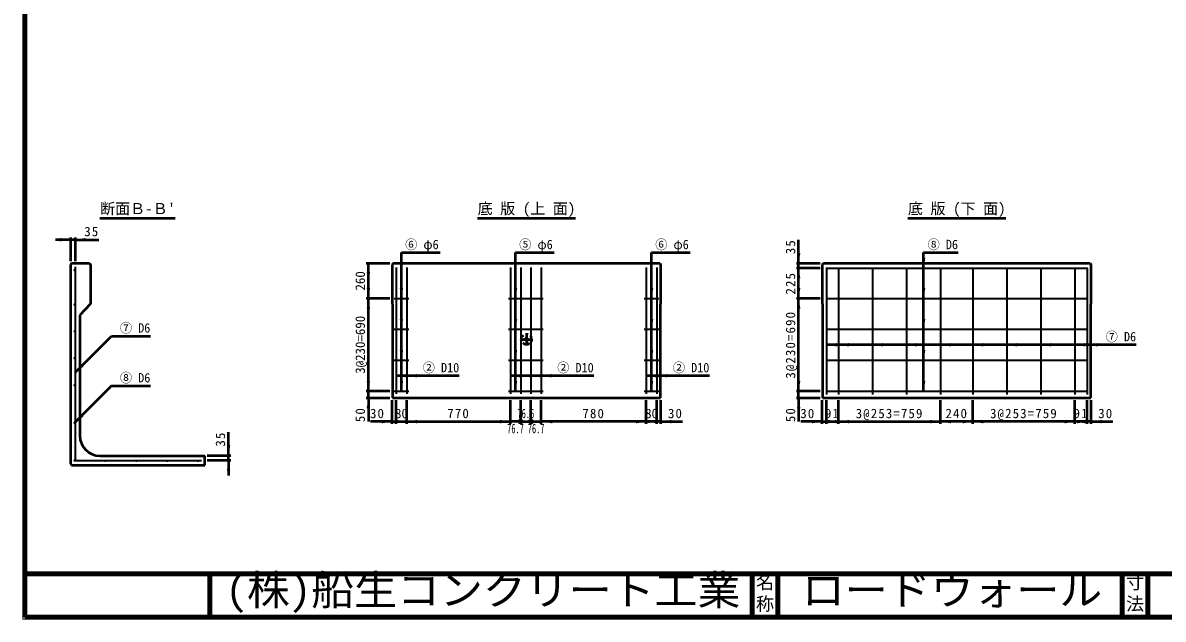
# Model space of a CAD drawing. Units: millimetres, scale not verified. Extents: x 100 to 4105, y 100 to 2870.
# Drawn here: x 100 to 2750, y 100 to 1485 of the extents above; entities that cross this region are included whole.
import ezdxf
from ezdxf.enums import TextEntityAlignment as Align

# ---------------------------------------------------------------- set-up
doc = ezdxf.new("R2010")
doc.units = ezdxf.units.MM
doc.header["$LTSCALE"] = 5
doc.linetypes.add('USER1', pattern=[2.2, 1, -1.2])
doc.linetypes.add('USER2', pattern=[13.4, 10, -1.2, 1, -1.2])
doc.layers.add('V-nasSTD', color=7, linetype='Continuous', lineweight=50)
doc.styles.add('ＭＳ ゴシック', font='')
doc.styles.get('ＭＳ ゴシック').set_extended_font_data('MS Gothic')

msp = doc.modelspace()

# ---------------------------------------------------------------- hatches: boundary and pattern name
at = {"layer": 'V-nasSTD'}
for points in [[(186.632, 981.338), (186.632, 977.338), (210.632, 981.338), (186.632, 985.338)], [(245.569, 981.338), (245.569, 977.338), (221.569, 981.338), (245.569, 985.338)], [(1903.132, 950.338), (1907.132, 950.338), (1903.132, 926.338), (1899.132, 950.338)], [(2193.601, 939.401), (2197.601, 939.401), (2193.601, 915.401), (2189.601, 939.401)], [(221.569, 910.713, 1), (219.694, 910.713, 1)], [(903.132, 902.338), (899.132, 902.338), (903.132, 926.338), (907.132, 902.338)], [(1903.132, 891.401), (1899.132, 891.401), (1903.132, 915.401), (1907.132, 891.401)], [(903.132, 869.088), (907.132, 869.088), (903.132, 845.088), (899.132, 869.088)], [(980.007, 869.088), (984.007, 869.088), (980.007, 845.088), (976.007, 869.088)], [(1245.116, 869.088), (1249.116, 869.088), (1245.116, 845.088), (1241.116, 869.088)], [(1561.257, 869.088), (1565.257, 869.088), (1561.257, 845.088), (1557.257, 869.088)], [(1903.132, 869.088), (1907.132, 869.088), (1903.132, 845.088), (1899.132, 869.088)], [(2193.601, 869.088), (2197.601, 869.088), (2193.601, 845.088), (2189.601, 869.088)], [(221.569, 831.026, 1), (219.694, 831.026, 1)], [(903.132, 821.088), (899.132, 821.088), (903.132, 845.088), (907.132, 821.088)], [(1903.132, 821.088), (1899.132, 821.088), (1903.132, 845.088), (1907.132, 821.088)], [(980.007, 797.213), (984.007, 797.213), (980.007, 773.213), (976.007, 797.213)], [(1245.116, 797.213), (1249.116, 797.213), (1245.116, 773.213), (1241.116, 797.213)], [(1561.257, 797.213), (1565.257, 797.213), (1561.257, 773.213), (1557.257, 797.213)], [(2193.601, 797.213), (2197.601, 797.213), (2193.601, 773.213), (2189.601, 797.213)], [(221.569, 768.526, 1), (219.694, 768.526, 1)], [(980.007, 725.338), (984.007, 725.338), (980.007, 701.338), (976.007, 725.338)], [(1245.116, 725.338), (1249.116, 725.338), (1245.116, 701.338), (1241.116, 725.338)], [(1561.257, 725.338), (1565.257, 725.338), (1561.257, 701.338), (1557.257, 725.338)], [(1991.507, 737.276), (1991.507, 741.276), (1967.507, 737.276), (1991.507, 733.276)], [(2019.944, 737.276), (2019.944, 741.276), (1995.944, 737.276), (2019.944, 733.276)], [(2099.007, 737.276), (2099.007, 741.276), (2075.007, 737.276), (2099.007, 733.276)], [(2178.069, 737.276), (2178.069, 741.276), (2154.069, 737.276), (2178.069, 733.276)], [(2193.601, 725.338), (2197.601, 725.338), (2193.601, 701.338), (2189.601, 725.338)], [(2257.132, 737.276), (2257.132, 741.276), (2233.132, 737.276), (2257.132, 733.276)], [(2332.132, 737.276), (2332.132, 741.276), (2308.132, 737.276), (2332.132, 733.276)], [(2411.194, 737.276), (2411.194, 741.276), (2387.194, 737.276), (2411.194, 733.276)], [(2490.257, 737.276), (2490.257, 741.276), (2466.257, 737.276), (2490.257, 733.276)], [(2569.319, 737.276), (2569.319, 741.276), (2545.319, 737.276), (2569.319, 733.276)], [(2597.757, 737.276), (2597.757, 741.276), (2573.757, 737.276), (2597.757, 733.276)], [(221.569, 706.026, 1), (219.694, 706.026, 1)], [(238.54, 689.68), (241.368, 686.852), (221.569, 672.71), (235.711, 692.509)], [(991.507, 665.401), (991.507, 661.401), (967.507, 665.401), (991.507, 669.401)], [(1016.507, 665.401), (1016.507, 661.401), (992.507, 665.401), (1016.507, 669.401)], [(1257.132, 665.401), (1257.132, 661.401), (1233.132, 665.401), (1257.132, 669.401)], [(1281.101, 665.401), (1281.101, 661.401), (1257.101, 665.401), (1281.101, 669.401)], [(1305.038, 665.401), (1305.038, 661.401), (1281.038, 665.401), (1305.038, 669.401)], [(1329.007, 665.401), (1329.007, 661.401), (1305.007, 665.401), (1329.007, 669.401)], [(1572.757, 665.401), (1572.757, 661.401), (1548.757, 665.401), (1572.757, 669.401)], [(1597.757, 665.401), (1597.757, 661.401), (1573.757, 665.401), (1597.757, 669.401)], [(221.569, 643.526, 1), (219.694, 643.526, 1)], [(903.132, 653.463), (907.132, 653.463), (903.132, 629.463), (899.132, 653.463)], [(980.007, 653.463), (984.007, 653.463), (980.007, 629.463), (976.007, 653.463)], [(1245.116, 653.463), (1249.116, 653.463), (1245.116, 629.463), (1241.116, 653.463)], [(1561.257, 653.463), (1565.257, 653.463), (1561.257, 629.463), (1557.257, 653.463)], [(1903.132, 653.463), (1907.132, 653.463), (1903.132, 629.463), (1899.132, 653.463)], [(2193.601, 653.463), (2197.601, 653.463), (2193.601, 629.463), (2189.601, 653.463)], [(903.132, 589.838), (907.132, 589.838), (903.132, 613.838), (899.132, 589.838)], [(1903.132, 589.838), (1907.132, 589.838), (1903.132, 613.838), (1899.132, 589.838)], [(221.569, 556.026, 1), (219.694, 556.026, 1)], [(238.265, 573.659), (241.094, 570.831), (221.295, 556.689), (235.437, 576.488)], [(934.132, 558.838), (934.132, 554.838), (958.132, 558.838), (934.132, 562.838)], [(991.507, 558.838), (991.507, 562.838), (967.507, 558.838), (991.507, 554.838)], [(968.507, 558.838), (968.507, 554.838), (992.507, 558.838), (968.507, 562.838)], [(1016.507, 558.838), (1016.507, 562.838), (992.507, 558.838), (1016.507, 554.838)], [(1209.132, 558.838), (1209.132, 554.838), (1233.132, 558.838), (1209.132, 562.838)], [(1330.569, 558.838), (1330.569, 554.838), (1306.569, 558.838), (1330.569, 562.838)], [(1524.757, 558.838), (1524.757, 562.838), (1548.757, 558.838), (1524.757, 554.838)], [(1572.757, 558.838), (1572.757, 554.838), (1548.757, 558.838), (1572.757, 562.838)], [(1549.757, 558.838), (1549.757, 562.838), (1573.757, 558.838), (1549.757, 554.838)], [(1607.132, 558.838), (1607.132, 554.838), (1583.132, 558.838), (1607.132, 562.838)], [(1934.132, 558.838), (1934.132, 554.838), (1958.132, 558.838), (1934.132, 562.838)], [(1991.507, 558.838), (1991.507, 562.838), (1967.507, 558.838), (1991.507, 554.838)], [(1971.944, 558.838), (1971.944, 554.838), (1995.944, 558.838), (1971.944, 562.838)], [(2019.944, 558.838), (2019.944, 562.838), (1995.944, 558.838), (2019.944, 554.838)], [(2209.132, 558.838), (2209.132, 554.838), (2233.132, 558.838), (2209.132, 562.838)], [(2257.132, 558.838), (2257.132, 554.838), (2233.132, 558.838), (2257.132, 562.838)], [(2284.132, 558.838), (2284.132, 562.838), (2308.132, 558.838), (2284.132, 554.838)], [(2332.132, 558.838), (2332.132, 554.838), (2308.132, 558.838), (2332.132, 562.838)], [(2521.319, 558.838), (2521.319, 562.838), (2545.319, 558.838), (2521.319, 554.838)], [(2569.319, 558.838), (2569.319, 554.838), (2545.319, 558.838), (2569.319, 562.838)], [(2549.757, 558.838), (2549.757, 562.838), (2573.757, 558.838), (2549.757, 554.838)], [(2607.132, 558.838), (2607.132, 554.838), (2583.132, 558.838), (2607.132, 562.838)], [(578.132, 503.463), (582.132, 503.463), (578.132, 479.463), (574.132, 503.463)], [(221.569, 468.526, 1), (219.694, 468.526, 1)], [(291.882, 468.526, 1), (291.882, 466.651, 1)], [(363.757, 468.526, 1), (363.757, 466.651, 1)], [(435.632, 468.526, 1), (435.632, 466.651, 1)], [(507.507, 468.526, 1), (507.507, 466.651, 1)], [(578.132, 444.526), (582.132, 444.526), (578.132, 468.526), (574.132, 444.526)]]:
    msp.add_hatch(color=256, dxfattribs=at).paths.add_polyline_path(points)

# ---------------------------------------------------------------- linework, layer by layer
at = {"layer": 'V-nasSTD', "lineweight": 100}
for p, q in [((105, 2865), (105, 105)), ((105, 205), (4100, 205)), ((535, 205), (535, 105)), ((1795, 205), (1795, 105)), ((1855, 205), (1855, 105)), ((2655, 205), (2655, 105)), ((2715, 205), (2715, 105)), ((105, 105), (4100, 105))]:
    msp.add_line(p, q, dxfattribs=at)
at = {"layer": 'V-nasSTD'}
for p, q in [((279.382, 1031.406), (454.382, 1031.406)), ((1156.882, 1031.406), (1384.382, 1031.406)), ((2156.882, 1031.406), (2384.382, 1031.406)), ((210.632, 981.338), (175.632, 981.338)), ((210.632, 986.338), (210.632, 931.338)), ((221.569, 981.338), (210.632, 981.338)), ((221.569, 986.338), (221.569, 931.338)), ((221.569, 981.338), (276.569, 981.338)), ((1903.132, 926.338), (1903.132, 981.338)), ((980.007, 629.463), (980.007, 951.338)), ((980.007, 951.338), (1070.007, 951.338)), ((1245.116, 629.463), (1245.116, 951.338)), ((1245.116, 951.338), (1335.116, 951.338)), ((1561.257, 629.463), (1561.257, 951.338)), ((1561.257, 951.338), (1651.257, 951.338)), ((2193.601, 629.463), (2193.601, 951.338)), ((2193.601, 951.338), (2273.601, 951.338)), ((213.444, 926.338), (210.632, 923.526)), ((210.632, 923.526), (210.632, 460.401)), ((254.694, 926.338), (213.444, 926.338)), ((254.694, 926.338), (257.507, 923.526)), ((257.507, 923.526), (257.507, 832.588)), ((953.132, 926.338), (898.132, 926.338)), ((903.132, 845.088), (903.132, 926.338)), ((960.944, 926.338), (958.132, 923.526)), ((958.132, 923.526), (958.132, 832.588)), ((1580.319, 926.338), (960.944, 926.338)), ((1580.319, 926.338), (1583.132, 923.526)), ((1583.132, 832.588), (1583.132, 923.526)), ((1953.132, 926.338), (1898.132, 926.338)), ((1953.132, 915.401), (1898.132, 915.401)), ((1903.132, 915.401), (1903.132, 926.338)), ((1903.132, 845.088), (1903.132, 915.401)), ((1960.944, 926.338), (1958.132, 923.526)), ((1958.132, 923.526), (1958.132, 832.588)), ((2580.319, 926.338), (1960.944, 926.338)), ((2580.319, 926.338), (2583.132, 923.526)), ((2583.132, 832.588), (2583.132, 923.526)), ((257.507, 832.588), (232.507, 806.118)), ((953.132, 845.088), (898.132, 845.088)), ((903.132, 629.463), (903.132, 845.088)), ((958.132, 832.588), (958.913, 831.807)), ((958.913, 831.807), (958.913, 613.838)), ((1583.132, 832.588), (1582.351, 831.807)), ((1582.351, 613.838), (1582.351, 831.807)), ((1953.132, 845.088), (1898.132, 845.088)), ((1903.132, 629.463), (1903.132, 845.088)), ((1958.132, 832.588), (1958.913, 831.807)), ((1958.913, 831.807), (1958.913, 613.838)), ((2583.132, 832.588), (2582.351, 831.807)), ((2582.351, 613.838), (2582.351, 831.807)), ((232.507, 806.118), (232.507, 526.338)), ((221.569, 672.71), (306.422, 757.562)), ((306.422, 757.562), (396.422, 757.562)), ((2687.507, 737.276), (1967.507, 737.276)), ((1114.382, 665.401), (967.507, 665.401)), ((1426.882, 665.401), (1233.132, 665.401)), ((1695.632, 665.401), (1548.757, 665.401)), ((306.422, 641.816), (221.295, 556.689)), ((306.422, 641.816), (396.422, 641.816)), ((953.132, 629.463), (898.132, 629.463)), ((898.132, 613.838), (953.132, 613.838)), ((903.132, 613.838), (903.132, 629.463)), ((903.132, 613.838), (903.132, 558.838)), ((958.913, 613.838), (1582.351, 613.838)), ((1953.132, 629.463), (1898.132, 629.463)), ((1898.132, 613.838), (1953.132, 613.838)), ((1903.132, 613.838), (1903.132, 629.463)), ((1903.132, 613.838), (1903.132, 558.838)), ((1958.913, 613.838), (2582.351, 613.838)), ((958.132, 553.838), (958.132, 608.838)), ((967.507, 553.838), (967.507, 608.838)), ((992.507, 553.838), (992.507, 608.838)), ((1233.132, 553.838), (1233.132, 608.838)), ((1257.101, 553.838), (1257.101, 608.838)), ((1281.038, 553.838), (1281.038, 608.838)), ((1305.007, 553.838), (1305.007, 608.838)), ((1548.757, 553.838), (1548.757, 608.838)), ((1573.757, 553.838), (1573.757, 608.838)), ((1583.132, 553.838), (1583.132, 608.838)), ((1958.132, 553.838), (1958.132, 608.838)), ((1967.507, 553.838), (1967.507, 608.838)), ((1995.944, 553.838), (1995.944, 608.838)), ((2233.132, 553.838), (2233.132, 608.838)), ((2308.132, 553.838), (2308.132, 608.838)), ((2545.319, 553.838), (2545.319, 608.838)), ((2573.757, 553.838), (2573.757, 608.838)), ((2583.132, 553.838), (2583.132, 608.838)), ((958.132, 558.838), (908.132, 558.838)), ((958.132, 558.838), (967.507, 558.838)), ((967.507, 558.838), (992.507, 558.838)), ((992.507, 558.838), (1233.132, 558.838)), ((1257.101, 558.838), (1233.132, 558.838)), ((1257.101, 558.838), (1281.038, 558.838)), ((1281.038, 558.838), (1305.007, 558.838)), ((1548.757, 558.838), (1305.007, 558.838)), ((1573.757, 558.838), (1548.757, 558.838)), ((1583.132, 558.838), (1573.757, 558.838)), ((1583.132, 558.838), (1633.132, 558.838)), ((1958.132, 558.838), (1908.132, 558.838)), ((1958.132, 558.838), (1967.507, 558.838)), ((1967.507, 558.838), (1995.944, 558.838)), ((1995.944, 558.838), (2233.132, 558.838)), ((2308.132, 558.838), (2233.132, 558.838)), ((2545.319, 558.838), (2308.132, 558.838)), ((2573.757, 558.838), (2545.319, 558.838)), ((2583.132, 558.838), (2573.757, 558.838)), ((2583.132, 558.838), (2633.132, 558.838)), ((578.132, 479.463), (578.132, 534.463)), ((279.382, 479.463), (523.132, 479.463)), ((523.132, 457.588), (523.132, 479.463)), ((583.132, 479.463), (528.132, 479.463)), ((578.132, 468.526), (578.132, 479.463)), ((210.632, 460.401), (213.444, 457.588)), ((213.444, 457.588), (523.132, 457.588)), ((583.132, 468.526), (528.132, 468.526)), ((578.132, 468.526), (578.132, 433.526))]:
    msp.add_line(p, q, dxfattribs=at)
at = {"layer": 'V-nasSTD', "lineweight": 35}
for p, q in [((221.569, 918.526), (221.569, 468.526)), ((967.507, 916.963), (967.507, 623.213)), ((992.507, 916.963), (992.507, 623.213)), ((1233.132, 916.963), (1233.132, 623.213)), ((1257.101, 916.963), (1257.101, 623.213)), ((1281.038, 916.963), (1281.038, 623.213)), ((1305.007, 916.963), (1305.007, 623.213)), ((1548.757, 916.963), (1548.757, 623.213)), ((1573.757, 916.963), (1573.757, 623.213)), ((1965.944, 915.401), (2575.319, 915.401)), ((1967.507, 915.401), (1967.507, 621.651)), ((1995.944, 915.401), (1995.944, 621.651)), ((2075.007, 915.401), (2075.007, 621.651)), ((2154.069, 915.401), (2154.069, 621.651)), ((2233.132, 915.401), (2233.132, 621.651)), ((2308.132, 915.401), (2308.132, 621.651)), ((2387.194, 915.401), (2387.194, 621.651)), ((2466.257, 915.401), (2466.257, 621.651)), ((2545.319, 915.401), (2545.319, 621.651)), ((2573.757, 915.401), (2573.757, 621.651)), ((962.819, 845.088), (997.194, 845.088)), ((1228.444, 845.088), (1309.694, 845.088)), ((1544.069, 845.088), (1578.444, 845.088)), ((1965.944, 845.088), (2575.319, 845.088)), ((962.819, 773.213), (997.194, 773.213)), ((1228.444, 773.213), (1309.694, 773.213)), ((1544.069, 773.213), (1578.444, 773.213)), ((1965.944, 773.213), (2575.319, 773.213)), ((962.819, 701.338), (997.194, 701.338)), ((1228.444, 701.338), (1309.694, 701.338)), ((1544.069, 701.338), (1578.444, 701.338)), ((1965.944, 701.338), (2575.319, 701.338)), ((962.819, 629.463), (997.194, 629.463)), ((1228.444, 629.463), (1309.694, 629.463)), ((1544.069, 629.463), (1578.444, 629.463)), ((1965.944, 629.463), (2575.319, 629.463)), ((221.569, 468.526), (515.319, 468.526))]:
    msp.add_line(p, q, dxfattribs=at)
at = {"layer": 'V-nasSTD', "linetype": 'USER2'}
for p, q in [((1256.101, 749.776), (1285.163, 749.776)), ((1270.632, 764.307), (1270.632, 735.244))]:
    msp.add_line(p, q, dxfattribs=at)
at = {"layer": 'V-nasSTD', "lineweight": 13}
msp.add_lwpolyline([(100, 100), (100, 2870), (4105, 2870), (4105, 100)], close=True, dxfattribs=at)
at = {"layer": 'V-nasSTD', "lineweight": 35}
for centre in [(220.632, 910.713), (220.632, 910.713), (220.632, 831.026), (220.632, 831.026), (220.632, 768.526), (220.632, 768.526), (220.632, 706.026), (220.632, 706.026), (220.632, 643.526), (220.632, 643.526), (220.632, 556.026), (220.632, 556.026), (220.632, 468.526), (220.632, 468.526), (291.882, 467.588), (291.882, 467.588), (363.757, 467.588), (363.757, 467.588), (435.632, 467.588), (435.632, 467.588), (507.507, 467.588), (507.507, 467.588)]:
    msp.add_circle(centre, 0.938, dxfattribs=at)
at = {"layer": 'V-nasSTD', "linetype": 'USER1'}
for radius in [12.031, 3.906]:
    msp.add_circle((1270.632, 749.776), radius, dxfattribs=at)
at = {"layer": 'V-nasSTD'}
for centre in [(1257.101, 558.838), (1281.038, 558.838)]:
    msp.add_circle(centre, 4, dxfattribs=at)
msp.add_arc((279.382, 526.338), 46.875, 180, 270, dxfattribs=at)

# ---------------------------------------------------------------- texts
at = {"layer": 'V-nasSTD', "style": 'ＭＳ ゴシック'}
for s, height, p in [("断面Ｂ-Ｂ'", 25.66, (366.882, 1066.406)), ('底 版 (上 面)', 25.66, (1270.632, 1066.406)), ('底 版 (下 面)', 25.66, (2270.632, 1066.406)), ('80', 21.99, (980.007, 588.838)), ('80', 21.99, (1561.257, 588.838))]:
    msp.add_text(s, height=height, dxfattribs=at).set_placement(p, align=Align.TOP_CENTER)
for s, height, width, p in [('⑥ φ6', 21.85, 0.95, (1027.53, 981.146)), ('⑤ φ6', 21.85, 0.95, (1292.64, 981.146)), ('⑥ φ6', 21.85, 0.95, (1608.78, 981.146)), ('⑧ D6', 21.85, 0.95, (2238.204, 981.146)), ('⑦ D6', 21.85, 0.95, (361.025, 787.37)), ('⑦ D6', 21.85, 0.95, (2652.11, 767.084)), ('② D10', 21.85, 0.95, (1071.905, 695.209)), ('② D10', 21.85, 0.95, (1384.405, 695.209)), ('② D10', 21.85, 0.95, (1653.155, 695.209)), ('⑧ D6', 21.85, 0.95, (361.025, 671.624)), ('76.6', 21.99, 0.65, (1269.069, 588.838)), ('76.7', 21.99, 0.65, (1245.116, 553.838)), ('76.7', 21.99, 0.65, (1293.022, 553.838))]:
    msp.add_text(s, height=height, dxfattribs=dict(at, width=width)).set_placement(p, align=Align.TOP_CENTER)
for s, p in [('260', (873.132, 885.713)), ('3@230=690', (873.132, 737.276))]:
    msp.add_text(s, height=21.99, rotation=90, dxfattribs=at).set_placement(p, align=Align.TOP_CENTER)
at = {"layer": 'V-nasSTD', "style": 'ＭＳ ゴシック', "width": 1.05}
for s, p in [('(株)船生コンクリート工業', (571, 202.55)), ('ロードウォール', (1910.5, 202.47))]:
    msp.add_text(s, height=69.65, dxfattribs=at).set_placement(p, align=Align.TOP_LEFT)
at = {"layer": 'V-nasSTD', "style": 'ＭＳ ゴシック'}
for s, p in [('名', (1803.982, 200.999)), ('寸', (2663.982, 200.999)), ('称', (1803.976, 151.01)), ('法', (2663.976, 151.01))]:
    msp.add_text(s, height=30.79, dxfattribs=at).set_placement(p, align=Align.TOP_LEFT)
at = {"layer": 'V-nasSTD', "char_height": 21.99, "attachment_point": 2, "style": 'ＭＳ ゴシック'}
for s, insert in [('\\T1.17;35', (260.319, 1011.338)), ('\\T1.17;30', (924.382, 588.838)), ('\\T1.17;770', (1112.819, 588.838)), ('\\T1.17;780', (1426.882, 588.838)), ('\\T1.17;30', (1616.882, 588.838)), ('\\T1.17;30', (1924.382, 588.838)), ('\\T1.17;91', (1981.726, 588.838)), ('\\T1.17;3@253=759', (2114.538, 588.838)), ('\\T1.17;240', (2270.632, 588.838)), ('\\T1.17;3@253=759', (2426.726, 588.838)), ('\\T1.17;91', (2559.538, 588.838)), ('\\T1.17;30', (2616.882, 588.838))]:
    msp.add_mtext(s, dxfattribs=dict(at, insert=insert))
at = {"layer": 'V-nasSTD', "char_height": 21.99, "attachment_point": 2, "rotation": 90, "style": 'ＭＳ ゴシック'}
for s, insert in [('\\T1.17;35', (1873.132, 965.088)), ('\\T1.17;225', (1873.132, 880.244)), ('\\T1.17;3@230=690', (1873.132, 737.276)), ('\\T1.17;50', (873.132, 575.088)), ('\\T1.17;50', (1873.132, 575.088)), ('\\T1.17;35', (548.132, 518.213))]:
    msp.add_mtext(s, dxfattribs=dict(at, insert=insert))

doc.saveas('drawing.dxf')
